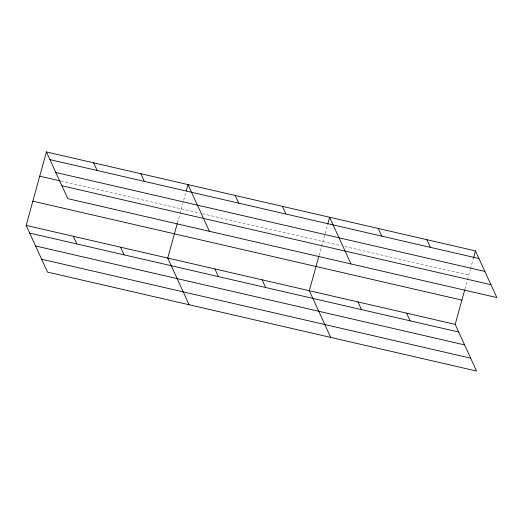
<?xml version="1.0" encoding="UTF-8"?>
<svg xmlns="http://www.w3.org/2000/svg" width="523" height="523" viewBox="0 0 523 523"><rect width="100%" height="100%" fill="white"/><g stroke="black" fill="none" stroke-linecap="round" stroke-linejoin="round"><path stroke-width="0.39" stroke-dasharray="2.62 1.96" d="M177.441 222.896L179.814 214.306M180.03 213.528L185.848 192.418M319.03 255.544L327.437 225.067M464.908 289.186L467.274 280.596M467.49 279.818L470.295 269.659M470.51 268.874L473.531 257.924M60.969 181.089L199.413 213.018M202.558 213.744L340.944 245.653M344.866 246.555L468.785 275.131"/><path stroke-width="0.78" d="M464.692 289.964L455.2 324.358L476.577 371.055L47.528 272.11L26.15 225.42L46.423 151.945L475.472 250.89L496.85 297.58L67.8 198.642L46.423 151.945M177.225 223.674L167.739 258.068L189.117 304.765M186.286 190.856L188.012 184.599L209.39 231.29M318.814 256.329L309.322 290.723L330.699 337.413M327.653 224.289L329.595 217.248L350.972 263.938M473.531 257.924L475.472 250.89M49.933 159.613L478.983 258.552M55.83 172.492L484.88 271.43M39.735 176.192L60.184 180.912M61.904 185.763L490.953 284.702M32.838 201.172L461.887 300.117M26.15 225.42L455.2 324.358M29.661 233.081L458.71 332.027M35.557 245.96L464.607 344.905M41.631 259.231L470.68 358.17M426.846 239.678L430.357 247.34M378.221 228.459L381.731 236.128M406.574 313.146L410.084 320.808M357.948 301.934L361.458 309.596M282.4 206.363L285.911 214.031M235.206 195.484L238.717 203.146M262.128 279.838L265.638 287.5M214.933 268.953L218.437 276.615M140.811 173.714L144.322 181.376M93.617 162.83L97.128 170.498M120.538 247.189L124.049 254.851M73.344 236.304L76.855 243.966"/></g></svg>
